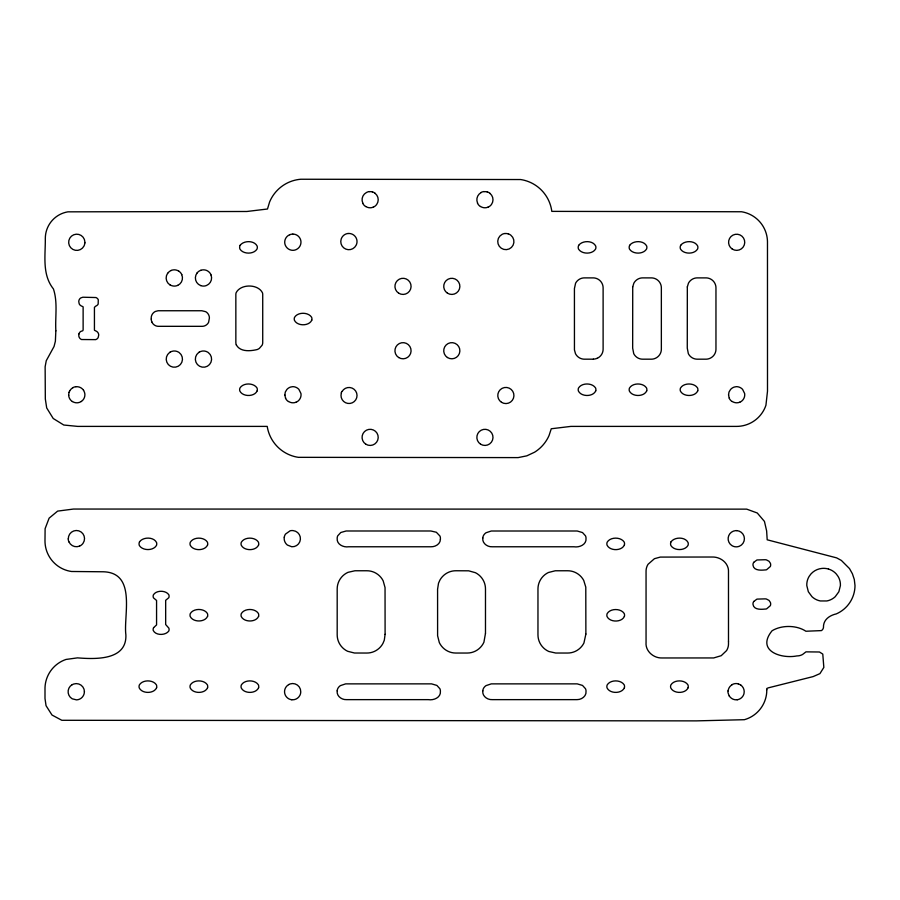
<?xml version="1.0" encoding="UTF-8"?>
<svg xmlns="http://www.w3.org/2000/svg" width="900" height="900" viewBox="0 0 900 900"><rect width="100%" height="100%" fill="white"/><g stroke="black" fill="none" stroke-linecap="round" stroke-linejoin="round"><path stroke-width="1.35" d="M727.999 690.885L727.965 691.774A8.46 8.46 0 0 0 728.044 692.786L729.18 695.97M284.827 395.089L285.3 392.062L286.841 389.52A8.539 8.539 0 0 1 290.565 387.067L292.68 386.662A8.37 8.37 0 0 1 296.438 387.54A8.505 8.505 0 0 1 298.901 389.385L300.949 393.491A8.032 8.032 0 0 1 299.543 399.454A8.179 8.179 0 0 1 296.01 402.277M728.516 395.089L729 392.062L730.53 389.52A8.539 8.539 0 0 1 734.254 387.067L736.369 386.662A8.37 8.37 0 0 1 740.126 387.54A8.505 8.505 0 0 1 742.59 389.385L744.637 393.491A8.032 8.032 0 0 1 743.242 399.454A8.179 8.179 0 0 1 739.699 402.277M69.041 392.299L69.66 390.87M341.224 392.884L341.854 391.478M81.315 401.479L81.855 401.074A8.066 8.066 0 0 0 84.892 394.762L84.847 393.874A29.171 29.171 0 0 0 84.442 392.197L83.554 390.285M170.111 352.159L169.537 352.553A8.123 8.123 0 0 0 168.311 364.545A8.123 8.123 0 0 0 180.371 364.545A8.123 8.123 0 0 0 179.156 352.553L178.571 352.159A8.123 8.123 0 0 0 170.066 352.192M199.237 352.159L198.653 352.553A8.123 8.123 0 0 0 197.438 364.545A8.123 8.123 0 0 0 209.498 364.545A8.123 8.123 0 0 0 208.282 352.553L207.697 352.159A8.123 8.123 0 0 0 199.192 352.192M72.214 684.686L73.62 684.045A8.168 8.168 0 0 1 84.442 691.808M288.641 684.596L290.048 683.955A8.1 8.1 0 0 1 300.746 691.774A7.954 7.954 0 0 1 299.767 695.576A8.1 8.1 0 0 1 292.849 699.795L291.746 699.727M732.06 684.63L733.466 684A8.145 8.145 0 0 1 738.18 683.831M200.857 270.293L199.451 270.923A8.168 8.168 0 0 0 197.134 272.903M593.347 359.179L584.46 359.179A9.945 9.945 0 0 1 579.319 357.772A10.091 10.091 0 0 1 575.483 353.655L574.447 349.931L574.425 288.562L575.595 283.196A10.103 10.103 0 0 1 579.521 279.18A9.956 9.956 0 0 1 584.482 277.886L593.606 277.898A9.956 9.956 0 0 1 599.006 279.821A10.091 10.091 0 0 1 601.571 282.577A9.945 9.945 0 0 1 603.113 287.944L603.113 349.166A9.956 9.956 0 0 1 601.447 354.69A10.08 10.08 0 0 1 597.15 358.324M72.349 401.558L71.685 401.062A8.089 8.089 0 0 1 68.67 395.224M236.317 344.891C240.244 352.136 250.301 351.18 257.209 349.549A10.732 10.732 0 0 0 259.358 348.39L262.114 345.218A6.21 6.21 0 0 0 262.721 342.54L262.721 294.446A5.85 5.85 0 0 0 262.44 292.759C257.985 283.77 240.525 283.759 236.115 292.793A5.839 5.839 0 0 0 235.845 294.491L235.856 342.596A5.962 5.962 0 0 0 236.317 344.891M151.222 319.039L151.222 318.026A7.223 7.223 0 0 1 152.347 314.156A7.357 7.357 0 0 1 155.407 311.445L158.141 310.748L201.836 310.748L205.672 311.681A7.357 7.357 0 0 1 208.53 314.606A7.223 7.223 0 0 1 209.385 318.037L208.609 322.301A7.357 7.357 0 0 1 205.819 325.294A7.245 7.245 0 0 1 201.982 326.329L158.321 326.317A7.234 7.234 0 0 1 154.35 325.012A7.346 7.346 0 0 1 151.785 321.829M181.744 274.624A8.156 8.156 0 0 1 177.671 285.412M169.898 284.85A8.156 8.156 0 0 1 167.636 273.274M171.18 270.439A8.156 8.156 0 0 1 178.796 271.17M167.704 273.308A8.156 8.156 0 0 1 171.248 270.472M178.864 271.192A8.156 8.156 0 0 1 181.811 274.646M177.705 285.356A8.449 8.449 0 0 1 176.771 285.727A7.954 7.954 0 0 1 171.574 285.593A8.449 8.449 0 0 1 169.942 284.794M81.394 401.423A8.066 8.066 0 0 1 72.383 401.501M68.771 395.213A8.066 8.066 0 0 1 69.131 392.321M69.75 390.881A8.066 8.066 0 0 1 72.945 387.697M75.926 386.741A8.066 8.066 0 0 1 83.554 390.308M72.855 387.664A8.089 8.089 0 0 1 75.847 386.707M151.83 321.885A7.234 7.234 0 0 1 151.279 319.095M200.588 285.548A7.92 7.92 0 0 0 206.471 285.502A8.111 8.111 0 0 0 211.072 275.108M200.61 285.548A8.111 8.111 0 0 1 197.167 272.88M200.88 270.281A8.168 8.168 0 0 1 205.639 270.124A8.111 8.111 0 0 1 208.373 271.485A8.168 8.168 0 0 1 211.151 275.13M292.86 234.09A8.1 8.1 0 0 1 297.326 235.429A8.156 8.156 0 0 1 300.24 238.871A8.1 8.1 0 0 1 300.96 241.931L300.904 243.191A8.1 8.1 0 0 1 296.618 249.379L296.021 249.671A7.886 7.886 0 0 1 291.06 250.11A8.123 8.123 0 0 1 285.334 245.25A7.965 7.965 0 0 1 284.726 241.942A8.078 8.078 0 0 1 286.2 237.544A8.123 8.123 0 0 1 289.755 234.72M289.71 234.743A8.078 8.078 0 0 1 292.804 234.124M296.077 402.21A8.032 8.032 0 0 1 288.585 401.479M285.705 398.126A8.032 8.032 0 0 1 284.985 395.1M288.394 401.546A8.179 8.179 0 0 1 285.457 398.126M342.056 391.511A8.01 8.01 0 0 1 355.669 391.027A8.01 8.01 0 0 1 350.066 403.436A8.01 8.01 0 0 1 341.426 392.918M348.075 233.516A8.111 8.111 0 0 1 350.561 233.651A8.078 8.078 0 0 1 355.759 237.263L356.186 238.016A7.976 7.976 0 0 1 356.13 245.25A8.111 8.111 0 0 1 345.746 249.075A8.111 8.111 0 0 1 341.201 238.984L341.854 237.555A8.111 8.111 0 0 1 345.071 234.416A8.078 8.078 0 0 1 348.098 233.494M375.154 193.388A8.078 8.078 0 0 1 376.695 204.435A8.156 8.156 0 0 1 373.162 207.225M373.196 207.191A8.078 8.078 0 0 1 365.726 206.482M362.824 203.13A8.078 8.078 0 0 1 366.379 192.566A8.156 8.156 0 0 1 369.259 191.554M369.338 191.678A8.078 8.078 0 0 1 372.465 191.981M365.614 206.516A8.156 8.156 0 0 1 362.666 203.13M372.42 191.869A8.156 8.156 0 0 1 375.142 193.286M489.938 193.388A8.078 8.078 0 0 1 491.479 204.435A8.156 8.156 0 0 1 487.946 207.225M487.98 207.191A8.078 8.078 0 0 1 480.521 206.482M477.608 203.13A8.078 8.078 0 0 1 481.162 192.566M484.121 191.678A8.078 8.078 0 0 1 487.249 191.981M480.397 206.516A8.156 8.156 0 0 1 477.461 203.13M481.061 192.454A8.156 8.156 0 0 1 484.043 191.554M487.204 191.869A8.156 8.156 0 0 1 489.926 193.286M505.058 233.55A8.078 8.078 0 0 1 508.185 233.854M505.012 233.494A8.078 8.078 0 0 0 502.054 234.382A8.078 8.078 0 0 0 499.298 246.296A8.078 8.078 0 0 0 511.436 247.421A8.078 8.078 0 0 0 510.874 235.249A8.078 8.078 0 0 0 508.14 233.797M597.206 358.267A9.956 9.956 0 0 1 593.404 359.123M739.766 402.21A8.032 8.032 0 0 1 732.274 401.479M729.394 398.126A8.032 8.032 0 0 1 728.674 395.1M732.082 401.546A8.179 8.179 0 0 1 729.146 398.126M68.31 538.886A8.123 8.123 0 0 1 78.739 530.831A8.123 8.123 0 0 1 83.047 543.296A8.156 8.156 0 0 1 79.515 546.12M79.526 546.109A8.123 8.123 0 0 1 69.019 541.957M68.951 541.946A8.156 8.156 0 0 1 68.231 538.852M84.353 691.852A7.875 7.875 0 0 1 83.228 695.857A8.066 8.066 0 0 1 76.522 699.874L72.214 698.805A8.168 8.168 0 0 1 72.225 684.619M291.713 699.739A8.1 8.1 0 0 1 285.716 695.88A8.527 8.527 0 0 1 285.199 694.845A8.01 8.01 0 0 1 284.918 689.299A8.1 8.1 0 0 1 288.641 684.664M737.37 699.716A7.549 7.549 0 0 1 736.11 699.817A8.055 8.055 0 0 1 729.281 695.947M740.959 685.192A8.145 8.145 0 0 1 744.03 693.383A8.055 8.055 0 0 1 742.984 695.97A8.145 8.145 0 0 1 737.359 699.739M728.123 690.908A8.055 8.055 0 0 1 732.15 684.72M738.248 683.933A8.055 8.055 0 0 1 741.004 685.283M828.461 569.036A17.258 17.258 0 0 0 821.936 568.418A16.909 16.909 0 0 0 810.911 573.998L809.077 576.495A16.121 16.121 0 0 0 806.805 585.619L808.346 591.739L811.991 596.711A16.898 16.898 0 0 0 820.316 600.952L826.898 600.952A16.886 16.886 0 0 0 835.222 596.711L838.856 591.739L840.398 585.619A16.144 16.144 0 0 0 838.125 576.495L836.303 573.998A16.852 16.852 0 0 0 828.461 569.036M55.845 330.829L55.384 341.224L54.056 346.478L46.26 360.709L45.135 366.739L45.326 398.981L46.699 407.947L53.224 418.5L63.776 425.025L77.76 426.397L267.21 426.397A37.046 37.046 0 0 0 298.373 457.335L518.13 457.605L526.804 455.85L534.6 452.194A37.226 37.226 0 0 0 549.067 435.488L551.261 428.76L570.926 426.397L736.582 426.397A30.994 30.994 0 0 0 765.934 405.259L767.498 391.185L767.475 241.571A30.836 30.836 0 0 0 741.566 211.759L551.812 211.376A37.001 37.001 0 0 0 520.639 179.539L300.791 179.246A36.911 36.911 0 0 0 277.65 189.956A37.114 37.114 0 0 0 269.618 201.915L267.491 209.002L246.847 211.489L67.928 211.838A26.966 26.966 0 0 0 45.315 238.444C45.495 255.701 41.895 274.455 53.426 288.945C57.904 302.4 55.069 316.901 55.845 330.829M728.494 641.689L728.494 643.961A12.454 12.454 0 0 1 727.504 648.731L727.234 649.316A9.112 9.112 0 0 1 726.525 650.621L721.215 655.695L713.689 657.945L662.029 657.967C653.648 658.283 645.232 651.195 646.054 642.442L646.054 571.725A13.039 13.039 0 0 1 648.056 564.289L654.424 558.697L660.285 557.089L711.9 557.021C718.751 556.695 725.951 560.824 727.976 567.596A12.454 12.454 0 0 1 728.482 570.803L728.494 641.689M485.483 633.352L483.919 642.206A18.394 18.394 0 0 1 477.304 650.002A18.067 18.067 0 0 1 467.28 653.04L455.782 653.04A18.067 18.067 0 0 1 446.119 650.239A18.394 18.394 0 0 1 439.324 642.6L437.603 635.76L437.58 589.252L438.514 583.222L439.931 580.05A18.405 18.405 0 0 1 447.244 572.906A18.067 18.067 0 0 1 455.906 570.757L468.652 570.814L475.436 572.704A18.405 18.405 0 0 1 482.918 579.668A18.067 18.067 0 0 1 485.483 589.095L485.483 633.352M766.811 689.692L766.688 692.719A30.859 30.859 0 0 1 744.39 719.696L696.319 720.877L61.83 720.293L52.009 715.039L46.046 705.69L45 698.49L45 689.76A30.949 30.949 0 0 1 66.026 659.441L77.49 657.866C95.074 659.25 126.945 660.623 125.876 634.849C123.356 615.533 136.733 572.94 103.556 571.781L71.516 571.489A30.859 30.859 0 0 1 44.989 540.776L45.113 528.66L49.117 518.164L57.634 511.11L73.485 509.051L746.707 509.141L757.271 513L764.449 521.415L766.631 530.921L767.194 539.798L836.606 557.865L841.387 560.452L849.488 568.575L852.401 573.761L854.303 579.488L855 585.574A31.061 31.061 0 0 1 836.28 613.901C829.496 615.42 823.14 619.796 823.466 627.48A4.489 4.489 0 0 1 821.408 630.607L805.894 631.238C796.658 625.072 781.706 624.859 772.054 630.776C755.91 650.666 780.851 659.104 796.916 655.92A11.284 11.284 0 0 0 802.62 654.446L805.972 651.859L819.45 651.994L822.78 654.086L823.837 667.429L819.934 673.627L813.161 676.586L768.319 687.847L766.766 688.523L766.811 689.692M337.196 690.84C336.386 696.049 341.696 699.941 346.534 699.637L428.299 699.637C433.642 700.571 441.101 697.567 440.404 691.155A5.884 5.884 0 0 0 439.864 688.702L436.894 685.429L431.572 683.865L345.656 683.876L340.436 685.609A8.213 8.213 0 0 0 338.141 687.938L337.657 688.849A5.872 5.872 0 0 0 337.196 690.84M482.816 537.975C482.006 543.184 487.316 547.076 492.154 546.773L573.919 546.773C579.262 547.706 586.721 544.691 586.024 538.29A5.884 5.884 0 0 0 585.484 535.837L582.514 532.564L577.192 531L491.276 531.011L486.056 532.744A8.213 8.213 0 0 0 483.761 535.072L483.289 535.984A5.872 5.872 0 0 0 482.816 537.975M482.816 690.84C482.006 696.049 487.316 699.941 492.154 699.637L577.012 699.637C581.591 699.739 586.665 696.15 586.024 691.155A5.884 5.884 0 0 0 585.484 688.702L582.514 685.429L577.192 683.865L491.276 683.876L486.056 685.609A8.213 8.213 0 0 0 483.761 687.938L483.289 688.849A5.872 5.872 0 0 0 482.816 690.84M585.877 634.061L583.931 642.994A18.405 18.405 0 0 1 576.967 650.475A18.056 18.056 0 0 1 567.641 653.04L555.705 653.029L548.798 651.476A18.394 18.394 0 0 1 540.99 644.861A18.067 18.067 0 0 1 537.964 634.837L537.964 588.994A18.067 18.067 0 0 1 540.765 579.308A18.394 18.394 0 0 1 548.404 572.512L555.244 570.78L567.596 570.757A18.056 18.056 0 0 1 576.585 573.109A18.405 18.405 0 0 1 583.729 580.421L585.788 587.137L585.877 634.061M632.722 286.898L632.666 348.142L633.735 353.655A10.091 10.091 0 0 0 637.56 357.772A9.945 9.945 0 0 0 642.701 359.179L651.6 359.179A9.956 9.956 0 0 0 655.459 358.267A10.08 10.08 0 0 0 659.689 354.69A9.956 9.956 0 0 0 661.354 349.166L661.354 287.944A9.945 9.945 0 0 0 659.824 282.577A10.091 10.091 0 0 0 657.248 279.821A9.956 9.956 0 0 0 651.847 277.898L642.735 277.886A9.956 9.956 0 0 0 637.774 279.18A10.103 10.103 0 0 0 633.847 283.196L632.722 286.898M687.33 286.898L687.274 348.142L688.342 353.655A10.091 10.091 0 0 0 692.168 357.772A9.945 9.945 0 0 0 697.309 359.179L706.207 359.179A9.956 9.956 0 0 0 710.066 358.267A10.08 10.08 0 0 0 714.296 354.69A9.956 9.956 0 0 0 715.961 349.166L715.961 287.944A9.945 9.945 0 0 0 714.431 282.577A10.091 10.091 0 0 0 711.855 279.821A9.956 9.956 0 0 0 706.455 277.898L697.342 277.886A9.956 9.956 0 0 0 692.381 279.18A10.103 10.103 0 0 0 688.455 283.196L687.33 286.898M385.099 634.331L384.3 640.159L382.961 643.376A18.405 18.405 0 0 1 375.817 650.689A18.056 18.056 0 0 1 366.829 653.04L354.476 653.018L347.625 651.285A18.394 18.394 0 0 1 339.986 644.501A18.067 18.067 0 0 1 337.185 634.804L337.185 588.96A18.067 18.067 0 0 1 340.223 578.936A18.394 18.394 0 0 1 348.019 572.332L354.926 570.769L366.863 570.757A18.056 18.056 0 0 1 376.189 573.334A18.405 18.405 0 0 1 383.164 580.815L385.043 587.587L385.099 634.331M440.404 539.347C440.359 544.129 435.195 546.986 430.864 546.773L348.705 546.773C343.485 547.627 336.488 544.399 337.185 538.29A5.884 5.884 0 0 1 337.748 535.793L340.785 532.507L346.14 530.989L430.864 530.989L436.343 532.249L439.942 536.029A5.872 5.872 0 0 1 440.404 538.301L440.404 539.347M84.892 242.854L84.802 243.394A29.745 29.745 0 0 1 84.386 245.093L83.992 246.037A8.123 8.123 0 0 1 70.796 247.781A8.123 8.123 0 0 1 73.688 234.787A8.123 8.123 0 0 1 84.892 241.965L84.892 242.854M284.276 537.199L284.209 537.773A8.28 8.28 0 0 0 284.704 541.35A8.471 8.471 0 0 0 287.426 545.074L291.757 546.75A8.078 8.078 0 0 0 300.386 539.359A8.078 8.078 0 0 0 293.175 530.618A8.471 8.471 0 0 0 290.115 530.798L285.491 534.105A7.616 7.616 0 0 0 284.287 537.199M78.919 334.001L78.784 335.441A4.433 4.433 0 0 0 81.517 339.525L95.692 339.626A4.444 4.444 0 0 0 98.156 337.579L98.707 335.115A4.376 4.376 0 0 0 98.291 333.248A4.444 4.444 0 0 0 96.041 331.065L94.433 330.266L94.433 307.327L95.782 306.101A4.444 4.444 0 0 0 98.168 304.054L98.28 299.723A4.455 4.455 0 0 0 95.951 297.54L82.879 297.225L80.797 297.923A4.41 4.41 0 0 0 78.772 301.646L79.2 303.84A4.433 4.433 0 0 0 81.495 306.022L83.126 306.799L83.126 329.749L82.845 330.728L80.786 331.425A4.444 4.444 0 0 0 78.919 334.001M240.143 245.295L239.794 246.218A4.545 4.545 0 0 0 240.007 249.176C243.326 254.43 253.856 254.464 257.029 249.019A4.534 4.534 0 0 0 257.13 246.06C254.317 240.278 243.754 240.334 240.143 245.295M139.556 541.755L139.207 542.678A4.545 4.545 0 0 0 139.421 545.636C142.751 550.89 153.281 550.924 156.442 545.479A4.534 4.534 0 0 0 156.544 542.52C153.743 536.738 143.168 536.805 139.556 541.755M257.175 390.859C254.52 397.001 242.685 396.99 239.839 391.016A4.534 4.534 0 0 1 239.94 388.046C243.112 382.624 253.62 382.669 256.961 387.9A4.545 4.545 0 0 1 257.175 390.859M207.562 545.006C204.896 551.16 193.072 551.149 190.215 545.164A4.534 4.534 0 0 1 190.328 542.205C193.5 536.771 204.007 536.827 207.349 542.048A4.534 4.534 0 0 1 207.562 545.006M156.589 687.769C153.934 693.923 142.099 693.911 139.252 687.926A4.534 4.534 0 0 1 139.354 684.967C142.526 679.534 153.034 679.59 156.375 684.81A4.545 4.545 0 0 1 156.589 687.769M311.782 320.152C309.127 326.306 297.293 326.295 294.446 320.31A4.534 4.534 0 0 1 294.548 317.351C297.72 311.918 308.228 311.974 311.569 317.194A4.545 4.545 0 0 1 311.782 320.152M207.562 616.342C204.896 622.496 193.072 622.485 190.215 616.5A4.534 4.534 0 0 1 190.328 613.541C193.5 608.107 204.007 608.164 207.349 613.384A4.534 4.534 0 0 1 207.562 616.342M258.581 545.006C255.926 551.16 244.091 551.149 241.245 545.164A4.534 4.534 0 0 1 241.346 542.205C244.519 536.771 255.026 536.827 258.368 542.048A4.545 4.545 0 0 1 258.581 545.006M207.562 687.769C204.896 693.923 193.072 693.911 190.215 687.926A4.534 4.534 0 0 1 190.328 684.967C193.5 679.534 204.007 679.59 207.349 684.81A4.545 4.545 0 0 1 207.562 687.769M258.581 616.365C255.926 622.508 244.091 622.496 241.245 616.523A4.534 4.534 0 0 1 241.346 613.553C244.519 608.13 255.026 608.175 258.368 613.406A4.545 4.545 0 0 1 258.581 616.365M258.581 687.769C255.926 693.923 244.091 693.911 241.245 687.926A4.534 4.534 0 0 1 241.346 684.967C244.519 679.534 255.026 679.59 258.368 684.81A4.545 4.545 0 0 1 258.581 687.769M578.711 245.295L578.363 246.218A4.545 4.545 0 0 0 578.576 249.176C581.895 254.43 592.425 254.464 595.597 249.019A4.534 4.534 0 0 0 595.699 246.06C592.898 240.278 582.322 240.334 578.711 245.295M629.685 245.295L629.325 246.218A4.545 4.545 0 0 0 629.539 249.176C632.869 254.43 643.399 254.464 646.56 249.019A4.534 4.534 0 0 0 646.673 246.06C643.86 240.278 633.285 240.334 629.685 245.295M595.744 390.859C593.089 397.001 581.254 396.99 578.408 391.016A4.534 4.534 0 0 1 578.509 388.046C581.681 382.624 592.189 382.669 595.53 387.9A4.545 4.545 0 0 1 595.744 390.859M680.704 245.295L680.344 246.218A4.545 4.545 0 0 0 680.569 249.176C683.887 254.43 694.418 254.464 697.579 249.019A4.534 4.534 0 0 0 697.691 246.06C694.879 240.278 684.304 240.334 680.704 245.295M646.717 390.859C644.051 397.001 632.227 396.99 629.37 391.016A4.534 4.534 0 0 1 629.482 388.046C632.655 382.624 643.151 382.669 646.504 387.9A4.545 4.545 0 0 1 646.717 390.859M624.398 545.006C621.742 551.16 609.908 551.149 607.061 545.164A4.534 4.534 0 0 1 607.163 542.205C610.335 536.771 620.842 536.827 624.184 542.048A4.534 4.534 0 0 1 624.398 545.006M697.736 390.859C695.07 397.001 683.246 396.99 680.389 391.016A4.534 4.534 0 0 1 680.501 388.046C683.674 382.624 694.181 382.669 697.523 387.9A4.545 4.545 0 0 1 697.736 390.859M624.398 616.421C621.742 622.564 609.908 622.553 607.061 616.579A4.534 4.534 0 0 1 607.163 613.609C610.335 608.186 620.842 608.231 624.184 613.462A4.534 4.534 0 0 1 624.398 616.421M671.074 541.755L670.725 542.678A4.545 4.545 0 0 0 670.939 545.636C674.269 550.89 684.799 550.924 687.96 545.479A4.534 4.534 0 0 0 688.061 542.52C685.26 536.738 674.685 536.805 671.074 541.755M624.398 687.769C621.742 693.923 609.908 693.911 607.061 687.926A4.534 4.534 0 0 1 607.163 684.967C610.335 679.534 620.842 679.59 624.184 684.81A4.545 4.545 0 0 1 624.398 687.769M688.106 687.769C685.451 693.923 673.616 693.911 670.77 687.926A4.534 4.534 0 0 1 670.871 684.967C674.044 679.534 684.551 679.59 687.893 684.81A4.545 4.545 0 0 1 688.106 687.769M153.607 627.649L153.338 628.29A3.87 3.87 0 0 0 153.281 630.54C155.801 635.726 165.532 635.501 168.739 631.114A3.881 3.881 0 0 0 168.84 628.121L165.667 624.533L165.667 600.3L168.773 597.735A3.881 3.881 0 0 0 168.817 594.765C165.825 590.107 156.105 590.029 153.349 594.956A3.881 3.881 0 0 0 153.529 597.893L156.566 600.457L156.566 624.938L153.607 627.649M753.705 562.354L753.255 563.243A4.545 4.545 0 0 0 752.985 565.166C753.66 570.769 760.916 570.352 764.944 569.947A5.94 5.94 0 0 0 766.631 569.711L770.344 566.516A4.534 4.534 0 0 0 770.4 563.299L769.039 561.285L766.474 559.913A6.615 6.615 0 0 0 764.989 559.733L756.979 559.969L753.705 562.354M753.705 601.492L753.255 602.381A4.545 4.545 0 0 0 752.985 604.305C753.66 609.908 760.916 609.48 764.944 609.075A5.94 5.94 0 0 0 766.631 608.85L770.344 605.655A4.534 4.534 0 0 0 770.4 602.438L769.039 600.413L766.474 599.051A6.615 6.615 0 0 0 764.989 598.871L756.979 599.107L753.705 601.492M736.74 530.618L735.548 530.64A8.123 8.123 0 0 0 731.779 545.512A8.078 8.078 0 0 0 739.361 546.244A8.123 8.123 0 0 0 736.74 530.618M365.76 444.161A8.078 8.078 0 0 0 378.202 437.76A8.078 8.078 0 0 0 366.446 430.189A8.078 8.078 0 0 0 365.76 444.161M398.632 357.514A8.078 8.078 0 0 0 411.075 351.124A8.078 8.078 0 0 0 399.319 343.541A8.078 8.078 0 0 0 398.632 357.514M398.632 293.152A8.078 8.078 0 0 0 411.075 286.751A8.078 8.078 0 0 0 399.319 279.18A8.078 8.078 0 0 0 398.632 293.152M447.424 357.514A8.078 8.078 0 0 0 459.866 351.124A8.078 8.078 0 0 0 448.11 343.541A8.078 8.078 0 0 0 447.424 357.514M447.424 293.152A8.078 8.078 0 0 0 459.866 286.751A8.078 8.078 0 0 0 448.11 279.18A8.078 8.078 0 0 0 447.424 293.152M480.555 444.161A8.078 8.078 0 0 0 492.986 437.76A8.078 8.078 0 0 0 481.23 430.189A8.078 8.078 0 0 0 480.555 444.161M501.48 402.289A8.078 8.078 0 0 0 513.923 395.899A8.078 8.078 0 0 0 502.166 388.316A8.078 8.078 0 0 0 501.48 402.289M732.274 249.075A8.078 8.078 0 0 0 744.727 242.708A8.078 8.078 0 0 0 732.982 235.102A8.078 8.078 0 0 0 732.274 249.075"/></g></svg>
